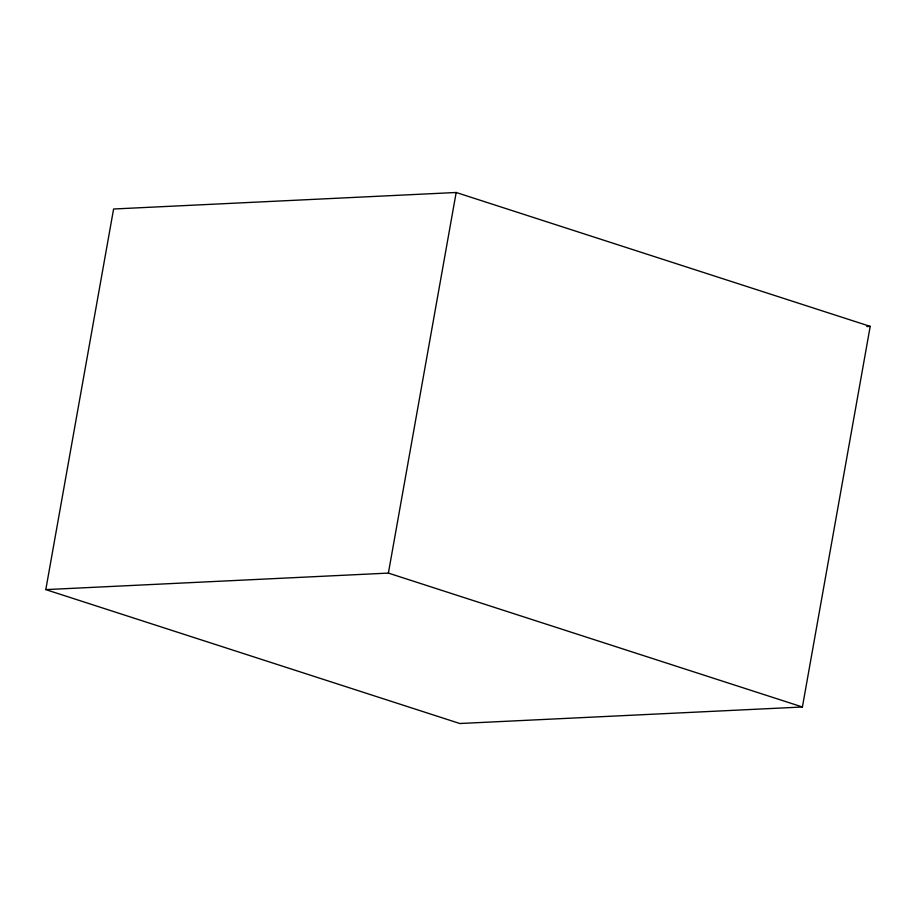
<?xml version="1.0" encoding="UTF-8"?>
<svg xmlns="http://www.w3.org/2000/svg" width="916" height="916" viewBox="0 0 916 916"><rect width="100%" height="100%" fill="white"/><g stroke="black" fill="none" stroke-linecap="round" stroke-linejoin="round"><path stroke-width="1.37" d="M45.8 589.618L113.595 209.008L456.179 192.486L870.2 326.382L802.405 706.992L459.821 723.514L45.8 589.618L388.384 573.095L802.405 706.992M388.384 573.095L456.179 192.486M866.776 326.554L870.2 326.382"/></g></svg>
